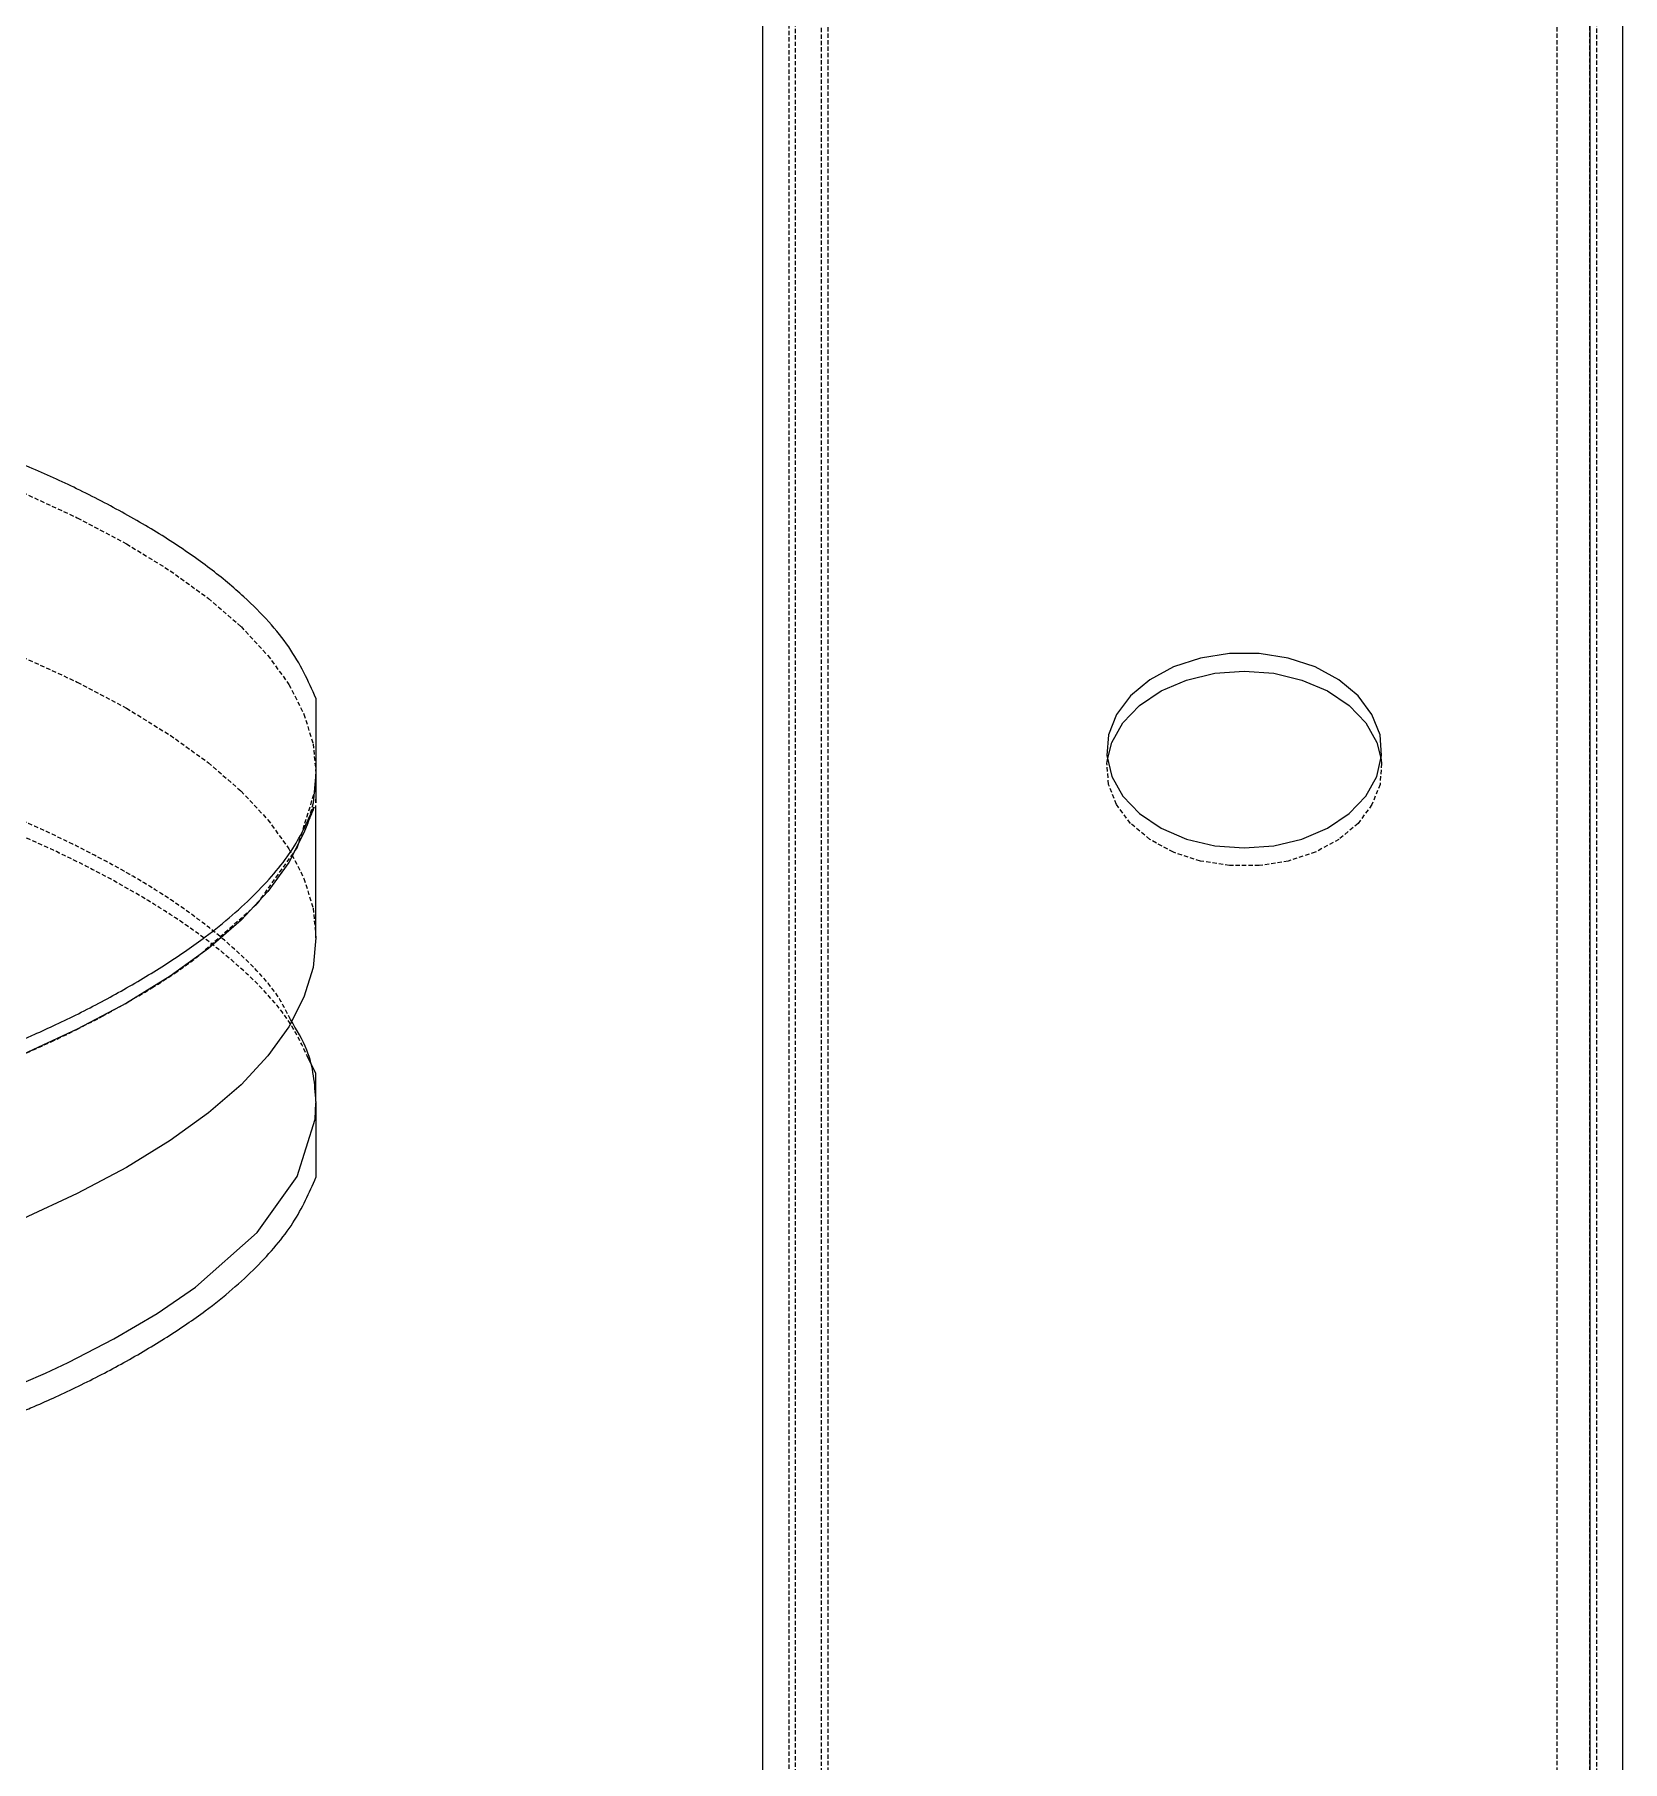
# Model space of a CAD drawing. Header units: millimetres. Extents: x 5343 to 29633, y -275 to 12336.
# Drawn here: x 20346.2 to 20438.6, y 6140.4 to 6240.8 of the extents above; entities that cross this region are included whole.
import ezdxf

# ---------------------------------------------------------------- set-up
doc = ezdxf.new("R2010")
doc.units = ezdxf.units.MM
doc.linetypes.add('HIDDEN', pattern=[0.375, 0.25, -0.125])

msp = doc.modelspace()

# ---------------------------------------------------------------- linework, layer by layer
at = {"linetype": 'HIDDEN', "lineweight": 0}
for p, q in [((20392, 3943.72), (20392, 6339.69)), ((20392.4, 3942.64), (20392.4, 6337.2)), ((20434.8, 3942.64), (20434.8, 6336.55)), ((20436.7, 5976.7), (20436.7, 6336.14)), ((20390.5, 5974.67), (20390.5, 6335.89)), ((20437.1, 6336.07), (20437.1, 5976.61)), ((20390.1, 6320.93), (20390.1, 5979.93)), ((20345.54, 6214.19), (20348.71, 6212.72)), ((20348.71, 6212.72), (20351.57, 6211.2)), ((20351.57, 6211.2), (20354.12, 6209.64)), ((20354.12, 6209.64), (20356.34, 6208.03)), ((20356.34, 6208.03), (20358.24, 6206.39)), ((20358.24, 6206.39), (20359.8, 6204.71)), ((20345.54, 6204.62), (20348.71, 6203.16)), ((20359.8, 6204.71), (20361.03, 6203.02)), ((20348.71, 6203.16), (20351.57, 6201.64)), ((20361.03, 6203.02), (20361.9, 6201.3)), ((20351.57, 6201.64), (20354.12, 6200.07)), ((20361.9, 6201.3), (20362.43, 6199.57)), ((20354.12, 6200.07), (20356.34, 6198.47)), ((20362.43, 6199.57), (20362.6, 6197.84)), ((20408.61, 6198.43), (20408.64, 6198.66)), ((20424.57, 6198.66), (20424.59, 6198.43)), ((20356.34, 6198.47), (20358.24, 6196.82)), ((20362.55, 6196.85), (20362.6, 6197.8)), ((20408.71, 6197.21), (20408.61, 6198.43)), ((20424.59, 6198.43), (20424.5, 6197.21)), ((20358.24, 6196.82), (20359.8, 6195.15)), ((20361.51, 6193.52), (20362.55, 6196.85)), ((20409.17, 6196.03), (20408.71, 6197.21)), ((20424.5, 6197.21), (20424.03, 6196.03)), ((20362.43, 6196.11), (20362.12, 6194.96)), ((20362.43, 6196.12), (20362.43, 6196.11)), ((20409.98, 6194.94), (20409.17, 6196.03)), ((20424.03, 6196.03), (20423.22, 6194.94)), ((20359.8, 6195.15), (20361.03, 6193.45)), ((20361.99, 6194.61), (20361.99, 6194.62)), ((20411.1, 6194.01), (20409.98, 6194.94)), ((20423.22, 6194.94), (20422.1, 6194.01)), ((20359.18, 6190.25), (20361.51, 6193.52)), ((20361.03, 6193.45), (20361.9, 6191.74)), ((20412.48, 6193.26), (20411.1, 6194.01)), ((20422.1, 6194.01), (20420.73, 6193.26)), ((20414.05, 6192.75), (20412.48, 6193.26)), ((20415.74, 6192.48), (20414.05, 6192.75)), ((20417.47, 6192.48), (20415.74, 6192.48)), ((20419.16, 6192.75), (20417.47, 6192.48)), ((20420.73, 6193.26), (20419.16, 6192.75)), ((20361.9, 6191.74), (20362.43, 6190.01)), ((20355.6, 6187.09), (20359.18, 6190.25)), ((20362.43, 6190.01), (20362.6, 6188.28)), ((20354.38, 6186.22), (20355.6, 6187.09)), ((20353.06, 6185.37), (20354.38, 6186.22)), ((20350.18, 6183.72), (20351.65, 6184.53)), ((20351.65, 6184.53), (20353.06, 6185.37)), ((20348.68, 6182.94), (20350.18, 6183.72)), ((20347.2, 6182.23), (20348.68, 6182.94)), ((20345.77, 6181.59), (20347.2, 6182.23))]:
    msp.add_line(p, q, dxfattribs=at)
at = {"linetype": 'Continuous', "lineweight": 15}
for p, q in [((20388.6, 5976.7), (20388.6, 6337.2)), ((20436.7, 6337.2), (20436.7, 5976.7)), ((20438.6, 6336.07), (20438.6, 5975.12)), ((20362.6, 6197.84), (20362.43, 6196.12)), ((20362.6, 6188.28), (20362.6, 6195.97)), ((20362.12, 6194.96), (20361.9, 6194.38)), ((20361.9, 6194.38), (20361.03, 6192.67)), ((20361.03, 6192.67), (20359.8, 6190.97)), ((20359.8, 6190.97), (20358.24, 6189.3)), ((20358.24, 6189.3), (20356.34, 6187.65)), ((20356.34, 6187.65), (20354.12, 6186.05)), ((20362.6, 6188.28), (20362.43, 6186.55)), ((20362.43, 6186.55), (20361.9, 6184.82)), ((20354.12, 6186.05), (20351.57, 6184.48)), ((20351.57, 6184.48), (20348.71, 6182.96)), ((20361.9, 6184.82), (20361.03, 6183.1)), ((20348.71, 6182.96), (20345.54, 6181.49)), ((20361.03, 6183.1), (20359.8, 6181.41)), ((20359.8, 6181.41), (20358.24, 6179.73)), ((20358.24, 6179.73), (20356.34, 6178.09)), ((20362.55, 6177.73), (20362.6, 6178.68)), ((20356.34, 6178.09), (20354.12, 6176.48)), ((20361.51, 6174.4), (20362.55, 6177.73)), ((20354.12, 6176.48), (20351.57, 6174.92)), ((20351.57, 6174.92), (20348.71, 6173.4)), ((20359.18, 6171.13), (20361.51, 6174.4)), ((20348.71, 6173.4), (20345.54, 6171.93)), ((20355.6, 6167.96), (20359.18, 6171.13)), ((20353.36, 6166.43), (20355.6, 6167.96)), ((20350.84, 6164.95), (20353.36, 6166.43)), ((20348.19, 6163.57), (20350.84, 6164.95)), ((20346.87, 6162.95), (20348.19, 6163.57)), ((20345.61, 6162.4), (20346.87, 6162.95))]:
    msp.add_line(p, q, dxfattribs=at)
at = {"linetype": 'Continuous', "lineweight": 0}
for p, q in [((20414.05, 6204.56), (20412.48, 6204.05)), ((20415.74, 6204.83), (20414.05, 6204.56)), ((20417.47, 6204.83), (20415.74, 6204.83)), ((20419.16, 6204.56), (20417.47, 6204.83)), ((20420.73, 6204.05), (20419.16, 6204.56)), ((20412.48, 6204.05), (20411.1, 6203.3)), ((20413.24, 6203.28), (20414.88, 6203.67)), ((20414.88, 6203.67), (20416.6, 6203.8)), ((20416.6, 6203.8), (20418.32, 6203.67)), ((20418.32, 6203.67), (20419.96, 6203.28)), ((20422.1, 6203.3), (20420.73, 6204.05)), ((20411.1, 6203.3), (20409.98, 6202.37)), ((20410.51, 6201.8), (20411.76, 6202.65)), ((20411.76, 6202.65), (20413.24, 6203.28)), ((20419.96, 6203.28), (20421.44, 6202.65)), ((20421.44, 6202.65), (20422.7, 6201.8)), ((20423.22, 6202.37), (20422.1, 6203.3)), ((20409.98, 6202.37), (20409.17, 6201.28)), ((20409.53, 6200.79), (20410.51, 6201.8)), ((20422.7, 6201.8), (20423.67, 6200.79)), ((20424.03, 6201.28), (20423.22, 6202.37)), ((20409.17, 6201.28), (20408.71, 6200.1)), ((20408.89, 6199.65), (20409.53, 6200.79)), ((20423.67, 6200.79), (20424.31, 6199.65)), ((20424.5, 6200.1), (20424.03, 6201.28)), ((20408.71, 6200.1), (20408.61, 6198.88)), ((20408.64, 6198.66), (20408.89, 6199.65)), ((20424.31, 6199.65), (20424.57, 6198.66)), ((20424.59, 6198.88), (20424.5, 6200.1)), ((20408.61, 6198.88), (20408.89, 6197.67)), ((20424.31, 6197.67), (20424.59, 6198.88)), ((20408.89, 6197.67), (20409.53, 6196.52)), ((20423.67, 6196.52), (20424.31, 6197.67)), ((20409.53, 6196.52), (20410.51, 6195.51)), ((20422.7, 6195.51), (20423.67, 6196.52)), ((20410.51, 6195.51), (20411.76, 6194.66)), ((20421.44, 6194.66), (20422.7, 6195.51)), ((20411.76, 6194.66), (20413.24, 6194.03)), ((20419.96, 6194.03), (20421.44, 6194.66)), ((20413.24, 6194.03), (20414.88, 6193.64)), ((20414.88, 6193.64), (20416.6, 6193.51)), ((20416.6, 6193.51), (20418.32, 6193.64)), ((20418.32, 6193.64), (20419.96, 6194.03)), ((20362.6, 6180.41), (20362.15, 6181.27)), ((20362.6, 6179.03), (20362.6, 6180.41))]:
    msp.add_line(p, q, dxfattribs=at)
at = {"linetype": 'Continuous', "lineweight": 15}
for points, knots in [([(20179.61, 6215.8), (20179.43, 6215.72), (20178.57, 6215.36), (20177.04, 6214.67), (20175.07, 6213.69), (20172.44, 6212.26), (20169.47, 6210.38), (20166.24, 6207.76), (20163.67, 6204.78), (20162.14, 6201.44), (20161.92, 6198.07), (20163, 6194.72), (20165.37, 6191.41), (20168.54, 6188.6), (20171.98, 6186.28), (20174.59, 6184.8), (20176.63, 6183.76), (20177.92, 6183.14), (20179.07, 6182.62), (20179.91, 6182.26), (20180.43, 6182.03), (20180.75, 6181.9), (20182.1, 6181.33), (20184.82, 6180.28), (20187.89, 6179.27), (20189.93, 6178.66), (20190.58, 6178.47), (20191.24, 6178.28), (20191.92, 6178.09), (20192.64, 6177.9), (20193.39, 6177.7), (20194.37, 6177.44), (20196.18, 6176.96), (20199.08, 6176.27), (20204.41, 6175.11), (20211.73, 6173.73), (20221.22, 6172.33), (20231.19, 6171.22), (20241.52, 6170.41), (20252.1, 6169.93), (20262.8, 6169.77), (20273.49, 6169.94), (20284.06, 6170.44), (20294.38, 6171.25), (20303.01, 6172.23), (20310.04, 6173.23), (20315.59, 6174.14), (20320.84, 6175.13), (20325.63, 6176.16), (20329.07, 6176.97), (20331.11, 6177.52), (20331.95, 6177.74), (20332.43, 6177.87), (20334.09, 6178.32), (20336.96, 6179.15), (20339.78, 6180.09), (20341.44, 6180.7), (20342.09, 6180.95), (20342.73, 6181.2), (20343.37, 6181.45), (20344, 6181.71), (20344.67, 6181.99), (20345.4, 6182.3), (20346.36, 6182.72), (20347.52, 6183.25), (20349.29, 6184.11), (20351.5, 6185.29), (20353.98, 6186.78), (20356.66, 6188.64), (20359.22, 6190.87), (20361.37, 6193.4), (20362.12, 6195.09), (20362.48, 6195.9)], [0, 0, 0, 0, 0.002597, 0.012429, 0.023313, 0.034827, 0.058308, 0.081839, 0.11326, 0.144719, 0.176195, 0.207663, 0.239099, 0.270482, 0.290223, 0.309639, 0.316847, 0.323633, 0.329878, 0.333965, 0.335863, 0.337268, 0.338664, 0.354978, 0.374066, 0.376593, 0.379135, 0.381696, 0.384277, 0.386884, 0.389911, 0.392757, 0.397847, 0.410144, 0.423739, 0.452653, 0.481833, 0.511049, 0.540292, 0.569553, 0.598825, 0.628096, 0.657358, 0.686601, 0.715816, 0.733334, 0.750837, 0.768246, 0.784887, 0.799816, 0.804905, 0.807751, 0.809199, 0.81026, 0.826659, 0.842682, 0.845555, 0.84844, 0.851342, 0.854265, 0.857214, 0.860194, 0.863696, 0.867842, 0.87416, 0.881027, 0.895914, 0.911509, 0.92718, 0.952188, 0.977232, 1, 1, 1, 1]), ([(20361.99, 6194.62), (20362.08, 6194.83), (20362.25, 6195.26), (20362.43, 6195.68), (20362.51, 6195.9)], [0, 0, 0, 0, 0.499674, 1, 1, 1, 1]), ([(20162.94, 6180.91), (20162.73, 6180.49), (20161.96, 6178.95), (20161.97, 6176.27), (20162.99, 6172.92), (20165.37, 6169.63), (20168.54, 6166.85), (20171.98, 6164.56), (20174.59, 6163.11), (20176.63, 6162.09), (20177.92, 6161.48), (20179.07, 6160.98), (20179.91, 6160.63), (20180.43, 6160.42), (20180.75, 6160.28), (20182.1, 6159.74), (20184.82, 6158.71), (20187.89, 6157.69), (20189.93, 6157.06), (20190.58, 6156.86), (20191.24, 6156.66), (20191.92, 6156.46), (20192.64, 6156.26), (20193.39, 6156.05), (20194.37, 6155.78), (20196.18, 6155.28), (20199.08, 6154.55), (20204.41, 6153.35), (20211.73, 6151.94), (20221.22, 6150.51), (20231.19, 6149.37), (20241.52, 6148.55), (20252.1, 6148.06), (20262.8, 6147.9), (20273.49, 6148.07), (20284.06, 6148.58), (20294.38, 6149.41), (20303.01, 6150.4), (20310.04, 6151.42), (20315.59, 6152.35), (20320.84, 6153.38), (20325.63, 6154.43), (20329.07, 6155.28), (20331.11, 6155.85), (20331.95, 6156.08), (20332.43, 6156.22), (20334.09, 6156.69), (20336.96, 6157.56), (20339.78, 6158.52), (20341.44, 6159.12), (20342.09, 6159.36), (20342.73, 6159.6), (20343.37, 6159.85), (20344, 6160.1), (20344.67, 6160.37), (20345.4, 6160.68), (20346.36, 6161.08), (20347.52, 6161.59), (20349.29, 6162.43), (20351.5, 6163.58), (20353.98, 6165.05), (20356.66, 6166.88), (20359.22, 6169.09), (20361.43, 6171.69), (20362.21, 6173.45), (20362.6, 6174.34)], [0, 0, 0, 0, 0.013847, 0.050041, 0.086226, 0.122376, 0.158463, 0.181164, 0.203491, 0.211779, 0.219584, 0.226765, 0.231465, 0.233647, 0.235262, 0.236868, 0.255627, 0.277577, 0.280483, 0.283406, 0.286351, 0.289319, 0.292316, 0.295797, 0.29907, 0.304923, 0.319064, 0.334697, 0.367946, 0.401501, 0.435096, 0.468723, 0.502372, 0.536032, 0.569691, 0.60334, 0.636967, 0.670562, 0.690706, 0.710834, 0.730853, 0.749989, 0.767155, 0.773008, 0.776281, 0.777946, 0.779165, 0.798023, 0.816448, 0.819752, 0.823069, 0.826406, 0.829767, 0.833159, 0.836586, 0.840613, 0.84538, 0.852645, 0.860542, 0.87766, 0.895593, 0.913614, 0.942371, 0.971171, 1, 1, 1, 1])]:
    msp.add_open_spline(points, degree=3, knots=knots, dxfattribs=at)
at = {"linetype": 'Continuous', "lineweight": 0}
for points, knots in [([(20362.6, 6202.22), (20362.15, 6203.22), (20361.24, 6205.21), (20358.93, 6207.73), (20356.48, 6209.78), (20354.17, 6211.39), (20351.57, 6212.94), (20348.82, 6214.37), (20346.7, 6215.34), (20345.53, 6215.83), (20345.34, 6215.91)], [0, 0, 0, 0, 0.204339, 0.408436, 0.527267, 0.645954, 0.764326, 0.878355, 0.979896, 1, 1, 1, 1]), ([(20362.6, 6202.22), (20362.6, 6201.33), (20362.6, 6200.39), (20362.6, 6198.36), (20362.6, 6197.29), (20362.6, 6196.14)], [0, 0, 0, 0, 0.5, 0.5, 1, 1, 1, 1]), ([(20362.6, 6178.76), (20362.53, 6179.76), (20362.42, 6181.36), (20361.47, 6182.94), (20361.11, 6183.53)], [0, 0, 0, 0, 0.625509, 1, 1, 1, 1]), ([(20362.6, 6178.68), (20362.6, 6178.42), (20362.6, 6178.14), (20362.6, 6177.52), (20362.6, 6177.18), (20362.6, 6176.08), (20362.6, 6175.25), (20362.6, 6174.34)], [0, 0, 0, 0, 0.25, 0.25, 0.5, 0.5, 1, 1, 1, 1])]:
    msp.add_open_spline(points, degree=3, knots=knots, dxfattribs=at)
at = {"linetype": 'HIDDEN', "lineweight": 0}
for points, knots in [([(20361.11, 6183.53), (20360.92, 6183.93), (20360.24, 6185.32), (20358.37, 6187.23), (20355.93, 6189.28), (20353.61, 6190.89), (20351, 6192.43), (20348.24, 6193.86), (20346.05, 6194.87), (20344.65, 6195.44), (20343.93, 6195.74), (20343.18, 6196.05), (20342.27, 6196.41), (20341.36, 6196.75), (20339.54, 6197.42), (20336.68, 6198.4), (20333.8, 6199.27), (20332.03, 6199.78), (20331.46, 6199.94), (20330.68, 6200.15), (20329.27, 6200.53), (20327.18, 6201.06), (20324.56, 6201.69), (20320, 6202.71), (20313.27, 6204), (20304.06, 6205.4), (20294.38, 6206.52), (20284.33, 6207.33), (20274.04, 6207.85), (20267.08, 6207.93), (20263.6, 6207.97)], [0, 0, 0, 0, 0.029481, 0.102918, 0.145814, 0.188649, 0.231362, 0.272502, 0.309053, 0.319006, 0.32455, 0.335926, 0.346693, 0.357329, 0.367869, 0.409578, 0.451787, 0.457186, 0.462626, 0.468799, 0.480336, 0.50388, 0.52845, 0.553058, 0.627055, 0.701322, 0.775804, 0.850448, 0.925198, 1, 1, 1, 1]), ([(20362.15, 6181.27), (20361.82, 6181.99), (20361.02, 6183.7), (20358.93, 6185.95), (20356.48, 6188.02), (20354.17, 6189.65), (20351.57, 6191.22), (20348.82, 6192.68), (20346.63, 6193.71), (20345.24, 6194.31), (20344.53, 6194.61), (20343.77, 6194.93), (20342.86, 6195.29), (20341.95, 6195.65), (20340.13, 6196.33), (20337.25, 6197.31), (20334.32, 6198.17), (20332.53, 6198.66), (20331.95, 6198.82), (20331.15, 6199.03), (20329.72, 6199.4), (20327.6, 6199.92), (20324.95, 6200.53), (20320.34, 6201.53), (20313.55, 6202.8), (20304.27, 6204.18), (20294.53, 6205.28), (20284.43, 6206.09), (20274.09, 6206.61), (20267.1, 6206.69), (20263.61, 6206.73)], [0, 0, 0, 0, 0.051431, 0.123422, 0.165338, 0.207202, 0.248955, 0.289177, 0.324994, 0.334699, 0.340104, 0.351244, 0.361782, 0.372193, 0.38251, 0.423337, 0.464646, 0.469929, 0.475252, 0.481293, 0.492582, 0.515604, 0.539628, 0.563682, 0.635984, 0.708511, 0.781222, 0.854072, 0.927014, 1, 1, 1, 1])]:
    msp.add_open_spline(points, degree=3, knots=knots, dxfattribs=at)
at = {"linetype": 'Continuous', "lineweight": 0}
for points in [[(20362.6, 6196.14), (20362.6, 6196.18), (20362.6, 6196.25), (20362.6, 6196.35)], [(20362.6, 6178.76), (20362.6, 6178.74), (20362.6, 6178.73), (20362.6, 6178.72)], [(20362.6, 6178.72), (20362.6, 6178.7), (20362.6, 6178.69), (20362.6, 6178.68)]]:
    msp.add_open_spline(points, degree=3, dxfattribs=at)

doc.saveas('drawing.dxf')
